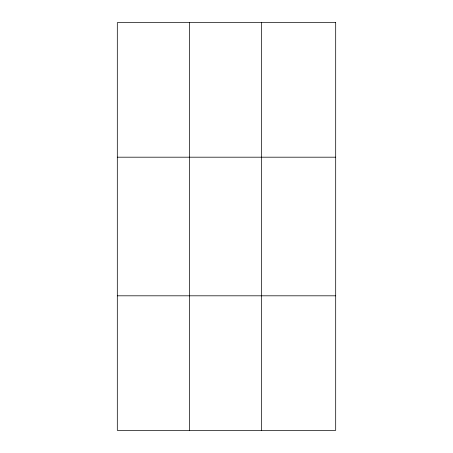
<?xml version="1.0" encoding="UTF-8"?>
<svg xmlns="http://www.w3.org/2000/svg" width="453" height="453" viewBox="0 0 453 453"><rect width="100%" height="100%" fill="white"/><g stroke="black" fill="none" stroke-linecap="round" stroke-linejoin="round"><path stroke-width="0.68" d="M189.377 430.35L189.377 22.65M261.443 430.35L261.443 22.65M117.31 157.191L335.69 157.191M117.31 295.809L335.69 295.809M335.69 22.65L335.69 430.35L117.31 430.35L117.31 22.65L335.69 22.65"/></g></svg>
